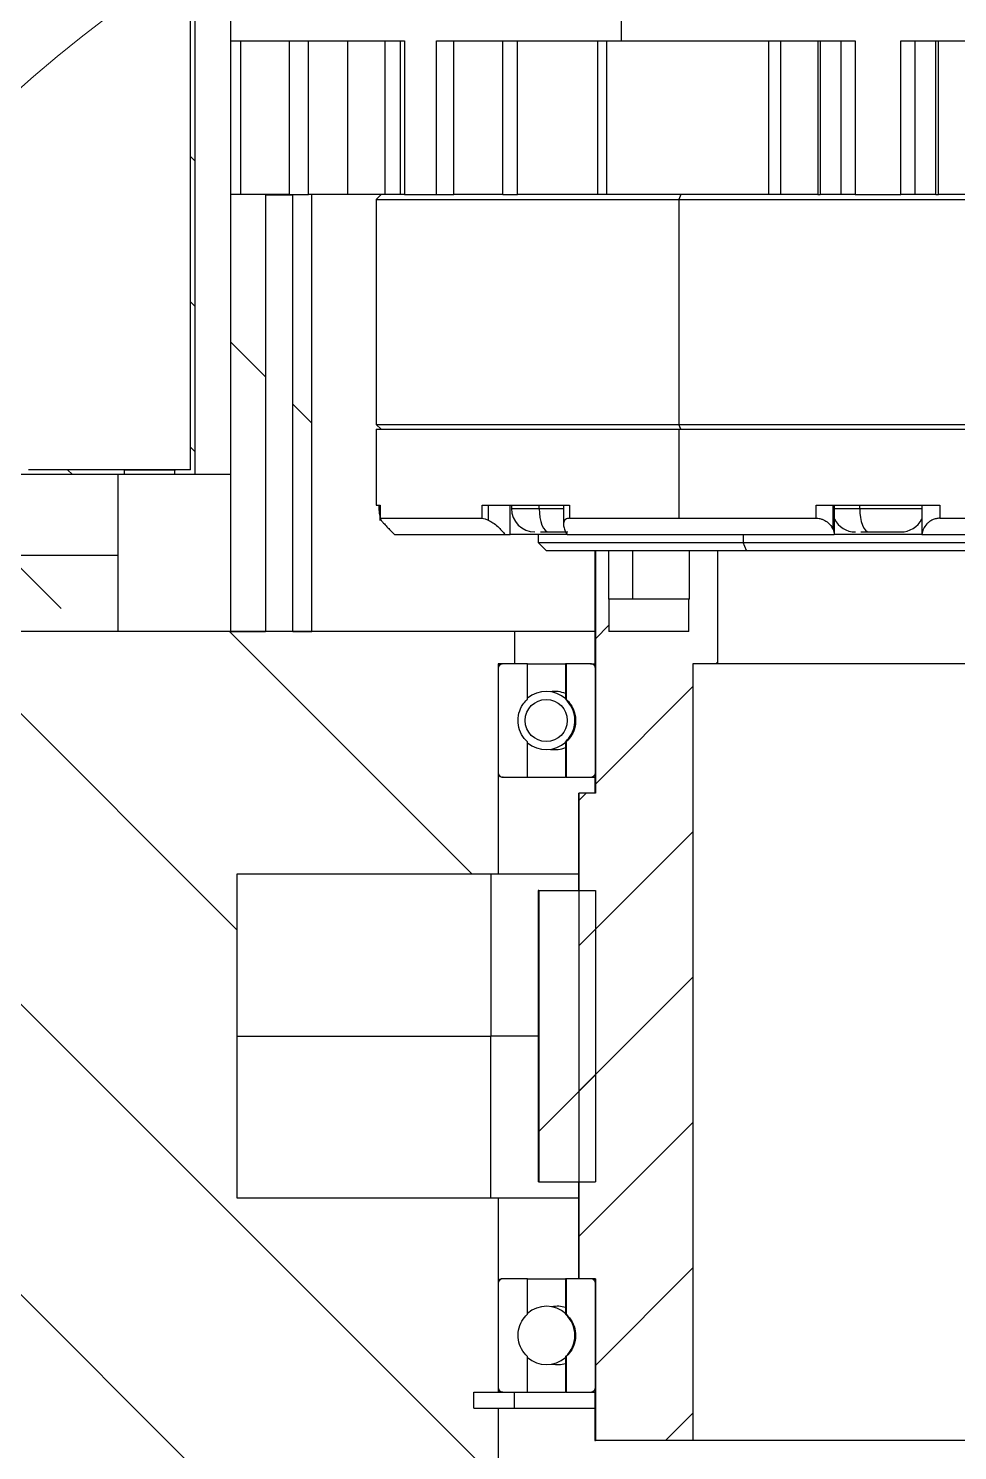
# Model space of a CAD drawing. Header units: millimetres. Extents: x 2 to 1187, y 2 to 839.
# Drawn here: x 290.98 to 305.33, y 449.22 to 471.19 of the extents above; entities that cross this region are included whole.
import ezdxf

# ---------------------------------------------------------------- set-up
doc = ezdxf.new("R2010")
doc.units = ezdxf.units.MM

# ---------------------------------------------------------------- blocks, each defined once
blk = doc.blocks.new('SW_HATCH_1')
at = {"color": 0, "linetype": 'Continuous', "lineweight": 18}
for p, q in [((126.37, -10.491), (126.295, -10.416)), ((126.37, -12.736), (126.295, -12.661)), ((127.455, -13.821), (126.921, -13.287)), ((128.171, -14.537), (127.876, -14.242)), ((126.37, -14.981), (126.295, -14.906)), ((124.474, -15.33), (124.399, -15.255)), ((124.301, -17.402), (122.739, -15.84)), ((127.01, -22.357), (122.409, -17.755)), ((130.649, -21.505), (126.899, -17.755)), ((132.552, -17.868), (132.76, -17.659)), ((134.409, -18.255), (134.435, -18.229)), ((132.552, -20.113), (134.057, -18.607)), ((131.049, -30.885), (120.271, -20.108)), ((132.301, -20.363), (132.409, -20.255)), ((132.301, -22.608), (134.057, -20.852)), ((128.354, -32.68), (117.179, -21.505)), ((132.301, -24.853), (134.057, -23.097)), ((131.675, -25.48), (132.552, -24.603)), ((132.301, -27.098), (134.057, -25.342)), ((132.552, -29.093), (134.057, -27.587)), ((133.634, -30.255), (134.057, -29.832))]:
    blk.add_line(p, q, dxfattribs=at)

msp = doc.modelspace()

# ---------------------------------------------------------------- linework, layer by layer
at = {"color": 7, "linetype": 'Continuous', "lineweight": 25}
for p, q in [((293.5525, 464.3016), (293.5525, 481.8016)), ((293.4729, 480.6266), (293.4729, 464.3766)), ((293.4774, 464.3766), (293.4774, 480.6266)), ((300.1299, 477.2516), (300.1299, 471.0016)), ((294.0979, 472.0016), (294.0979, 468.6266)), ((294.1041, 471.0016), (296.782, 471.0016)), ((294.1041, 468.6266), (294.1041, 471.0016)), ((294.2563, 468.6266), (294.2563, 471.0016)), ((295.0077, 468.6266), (295.0077, 471.0016)), ((295.304, 468.6266), (295.304, 471.0016)), ((295.9026, 471.0016), (295.9026, 468.6266)), ((296.4822, 471.0016), (296.4822, 468.6266)), ((296.7149, 471.0016), (296.7149, 468.6266)), ((296.782, 471.0016), (296.782, 468.6266)), ((297.2805, 468.6266), (297.2805, 471.0016)), ((297.2805, 471.0016), (300.1299, 471.0016)), ((297.5446, 468.6266), (297.5446, 471.0016)), ((298.3015, 468.6266), (298.3015, 471.0016)), ((298.5318, 468.6266), (298.5318, 471.0016)), ((299.7639, 471.0016), (299.7639, 468.6266)), ((299.9047, 471.0016), (299.9047, 468.6266)), ((300.1299, 471.0016), (303.7454, 471.0016)), ((302.4123, 468.6266), (302.4123, 471.0016)), ((302.593, 471.0016), (302.593, 468.6266)), ((303.1654, 471.0016), (303.1654, 468.6266)), ((303.2051, 471.0016), (303.2051, 468.6266)), ((303.5241, 471.0016), (303.5241, 468.6266)), ((303.7454, 471.0016), (303.7454, 468.6266)), ((304.4504, 471.0016), (310.9153, 471.0016)), ((304.4504, 468.6266), (304.4504, 471.0016)), ((304.6717, 468.6266), (304.6717, 471.0016)), ((304.9907, 468.6266), (304.9907, 471.0016)), ((305.0304, 468.6266), (305.0304, 471.0016)), ((294.0979, 468.6266), (294.0979, 461.8766)), ((294.1027, 468.6266), (294.0979, 468.6266)), ((294.0979, 468.6266), (294.1041, 468.6266)), ((294.1027, 461.8766), (294.1027, 468.6266)), ((294.2563, 468.6266), (294.1041, 468.6266)), ((295.0077, 468.6266), (294.2563, 468.6266)), ((295.0582, 468.6203), (294.6376, 468.6203)), ((294.6376, 468.6203), (294.6376, 461.8766)), ((295.0077, 468.6266), (295.304, 468.6266)), ((295.0582, 461.8766), (295.0582, 468.6203)), ((295.9026, 468.6266), (295.304, 468.6266)), ((295.3534, 461.8766), (295.3534, 468.6266)), ((296.4822, 468.6266), (295.9026, 468.6266)), ((296.4229, 468.6266), (296.3479, 468.5516)), ((296.3479, 468.5516), (296.3479, 465.0766)), ((296.3479, 468.5516), (301.0227, 468.5516)), ((296.7149, 468.6266), (296.4822, 468.6266)), ((296.782, 468.6266), (296.7149, 468.6266)), ((296.782, 468.6266), (297.2805, 468.6266)), ((297.2805, 468.6266), (297.5446, 468.6266)), ((298.3015, 468.6266), (297.5446, 468.6266)), ((298.3015, 468.6266), (298.5318, 468.6266)), ((299.7639, 468.6266), (298.5318, 468.6266)), ((299.9047, 468.6266), (299.7639, 468.6266)), ((302.4123, 468.6266), (299.9047, 468.6266)), ((301.0525, 468.6266), (301.0227, 468.5516)), ((301.0227, 468.5516), (301.0227, 465.0766)), ((301.0227, 468.5516), (311.8479, 468.5516)), ((302.593, 468.6266), (302.4123, 468.6266)), ((303.1654, 468.6266), (302.593, 468.6266)), ((303.1654, 468.6266), (303.2051, 468.6266)), ((303.5241, 468.6266), (303.2051, 468.6266)), ((303.7454, 468.6266), (303.5241, 468.6266)), ((303.7454, 468.6266), (304.4504, 468.6266)), ((304.6717, 468.6266), (304.4504, 468.6266)), ((304.9907, 468.6266), (304.6717, 468.6266)), ((304.9907, 468.6266), (305.0304, 468.6266)), ((305.7835, 468.6266), (305.0304, 468.6266)), ((296.3479, 465.0766), (296.4229, 465.0016)), ((296.3479, 465.0766), (301.0227, 465.0766)), ((296.3479, 465.0016), (296.3479, 463.8266)), ((296.3479, 465.0016), (301.0227, 465.0016)), ((301.0525, 465.0016), (301.0227, 465.0766)), ((301.0227, 465.0766), (311.8479, 465.0766)), ((301.0227, 465.0016), (301.0227, 463.6266)), ((301.0227, 465.0016), (311.8479, 465.0016)), ((292.456, 464.3016), (289.8013, 464.3016)), ((292.448, 464.3766), (290.9766, 464.3766)), ((292.3599, 461.8766), (292.3599, 464.3016)), ((292.448, 464.3766), (292.456, 464.3703)), ((293.2477, 464.3766), (292.448, 464.3766)), ((292.456, 464.3703), (292.456, 464.3016)), ((293.2398, 464.3703), (292.456, 464.3703)), ((293.2398, 464.3016), (292.456, 464.3016)), ((293.2398, 464.3703), (293.2477, 464.3766)), ((293.2398, 464.3016), (293.2398, 464.3703)), ((293.5525, 464.3016), (293.2398, 464.3016)), ((293.4774, 464.3766), (293.2477, 464.3766)), ((294.0979, 464.3016), (293.5525, 464.3016)), ((296.3479, 463.8266), (296.407, 463.8266)), ((296.3854, 463.8266), (296.3854, 463.7766)), ((296.4051, 463.8266), (296.4051, 463.5916)), ((296.407, 463.8266), (296.407, 463.6266)), ((297.9842, 463.8266), (299.3351, 463.8266)), ((297.9842, 463.6266), (297.9842, 463.8266)), ((298.0822, 463.5968), (298.0822, 463.8266)), ((298.4172, 463.3766), (298.4172, 463.8266)), ((298.4356, 463.8266), (298.4356, 463.7766)), ((298.8654, 463.7766), (298.8654, 463.8266)), ((299.2387, 463.8266), (299.2387, 463.5309)), ((299.3351, 463.8266), (299.3351, 463.6266)), ((303.1427, 463.8266), (305.0531, 463.8266)), ((303.1427, 463.6266), (303.1427, 463.8266)), ((303.403, 463.4505), (303.403, 463.8266)), ((303.4235, 463.3766), (303.4235, 463.8266)), ((303.8152, 463.7766), (303.8152, 463.8266)), ((304.7723, 463.8266), (304.7723, 463.3766)), ((305.0531, 463.8266), (305.0531, 463.6266)), ((296.3854, 463.7766), (296.4051, 463.7766)), ((296.407, 463.6266), (297.9842, 463.6266)), ((298.4356, 463.7766), (298.8654, 463.7766)), ((298.8654, 463.7766), (299.2387, 463.7766)), ((299.3351, 463.6266), (301.0227, 463.6266)), ((301.0227, 463.6266), (303.1427, 463.6266)), ((303.4235, 463.7766), (303.8152, 463.7766)), ((303.8152, 463.7766), (304.7723, 463.7766)), ((305.0531, 463.6266), (308.8607, 463.6266)), ((296.6284, 463.3766), (298.3383, 463.3766)), ((298.3383, 463.3766), (298.4172, 463.3766)), ((299.2972, 463.3766), (298.4172, 463.3766)), ((298.8479, 463.3766), (298.8479, 463.2516)), ((299.2941, 463.3766), (303.4221, 463.3766)), ((302.0147, 463.3766), (302.0147, 463.2516)), ((303.4235, 463.3766), (303.4221, 463.3766)), ((304.4054, 463.3766), (303.4235, 463.3766)), ((304.7737, 463.3766), (304.4054, 463.3766)), ((304.7737, 463.3766), (304.7723, 463.3766)), ((304.7737, 463.3766), (308.9017, 463.3766)), ((298.8479, 463.2516), (298.9729, 463.1266)), ((298.8479, 463.2516), (302.0147, 463.2516)), ((302.0643, 463.1266), (302.0147, 463.2516)), ((302.0147, 463.2516), (309.3479, 463.2516)), ((292.3599, 463.0516), (289.8013, 463.0516)), ((298.9729, 463.1266), (302.0643, 463.1266)), ((299.7229, 463.1266), (299.7229, 461.3386)), ((299.7339, 463.1266), (299.7339, 459.3766)), ((299.9342, 463.1266), (299.9342, 462.3766)), ((300.3112, 462.3766), (300.3112, 463.1266)), ((301.1842, 462.3766), (301.1842, 463.1266)), ((301.6173, 463.1266), (301.6173, 461.3766)), ((302.0643, 463.1266), (309.2229, 463.1266)), ((300.3112, 462.3766), (299.9342, 462.3766)), ((299.9423, 462.3766), (299.9423, 461.8766)), ((301.1842, 462.3766), (300.3112, 462.3766)), ((301.1761, 461.8766), (301.1761, 462.3766)), ((298.4815, 461.8766), (287.4535, 461.8766)), ((294.1027, 461.8766), (294.6376, 461.8766)), ((295.0582, 461.8766), (295.3534, 461.8766)), ((298.4815, 461.8766), (298.4815, 461.3766)), ((299.7229, 461.8766), (298.4815, 461.8766)), ((301.1761, 461.8766), (299.9423, 461.8766)), ((298.4815, 461.3766), (298.2311, 461.3766)), ((298.2311, 461.3766), (298.2311, 458.1266)), ((298.2311, 461.3016), (298.2311, 459.7016)), ((298.6818, 461.3766), (298.3062, 461.3766)), ((298.6818, 460.8285), (298.6818, 461.3766)), ((298.6818, 461.3766), (299.2729, 461.3766)), ((299.2729, 461.3766), (299.2729, 460.837)), ((299.2829, 461.3766), (299.2729, 461.3766)), ((299.6587, 461.3766), (299.2829, 461.3766)), ((299.2829, 461.3766), (299.2829, 460.8285)), ((299.6587, 461.3766), (299.7229, 461.3766)), ((299.7339, 459.7016), (299.7339, 461.3016)), ((301.6173, 461.3766), (301.2397, 461.3766)), ((301.2397, 461.3766), (301.2397, 449.3766)), ((306.5785, 461.3766), (301.6173, 461.3766)), ((299.2734, 460.8285), (299.2731, 460.8331)), ((299.2829, 460.8285), (299.2734, 460.8285)), ((298.6818, 459.6266), (298.6818, 460.1746)), ((299.2729, 460.1661), (299.2729, 459.6266)), ((299.2829, 460.1746), (299.2734, 460.1746)), ((299.2829, 460.1746), (299.2829, 459.6266)), ((299.7229, 459.6643), (299.7229, 459.3766)), ((298.3062, 459.6266), (298.2979, 459.6266)), ((298.3062, 459.6266), (298.6818, 459.6266)), ((298.6818, 459.6266), (299.2729, 459.6266)), ((299.2829, 459.6266), (299.2729, 459.6266)), ((299.2829, 459.6266), (299.6587, 459.6266)), ((299.6587, 459.6266), (299.7229, 459.6266)), ((299.4729, 459.3766), (299.4729, 457.8766)), ((299.4729, 459.3766), (299.4833, 459.3766)), ((299.4833, 451.8766), (299.4833, 459.3766)), ((299.7339, 459.3766), (299.4833, 459.3766)), ((298.2311, 458.1266), (294.1926, 458.1266)), ((294.1926, 458.1266), (294.1926, 453.1266)), ((298.1183, 458.1266), (298.1183, 455.6266)), ((299.4729, 458.1266), (298.2311, 458.1266)), ((298.8479, 457.8766), (298.8479, 453.3766)), ((298.8571, 457.8766), (298.8479, 457.8766)), ((298.8571, 457.8766), (298.8571, 453.3766)), ((298.8571, 457.8766), (299.7339, 457.8766)), ((299.7339, 457.8766), (299.7339, 453.3766)), ((294.1926, 455.6266), (298.1183, 455.6266)), ((294.1926, 455.6266), (298.1183, 455.6266)), ((298.8479, 455.6266), (298.1183, 455.6266)), ((298.1183, 453.1266), (298.1183, 455.6266)), ((298.8571, 453.3766), (298.8479, 453.3766)), ((298.8571, 453.3766), (299.7339, 453.3766)), ((299.4729, 453.3766), (299.4729, 451.8766)), ((294.1926, 453.1266), (298.2311, 453.1266)), ((298.2311, 453.1266), (298.2311, 450.1266)), ((298.2311, 453.1266), (299.4729, 453.1266)), ((298.2311, 451.8016), (298.2311, 450.2016)), ((298.3062, 451.8766), (298.2979, 451.8766)), ((298.6818, 451.8766), (298.3062, 451.8766)), ((298.6818, 451.3285), (298.6818, 451.8766)), ((298.6818, 451.8766), (299.2729, 451.8766)), ((299.2729, 451.8766), (299.2729, 451.3285)), ((299.2829, 451.8766), (299.2729, 451.8766)), ((299.2829, 451.8766), (299.2829, 451.3285)), ((299.6587, 451.8766), (299.2829, 451.8766)), ((299.7339, 451.8766), (299.4833, 451.8766)), ((299.7229, 451.8766), (299.7229, 451.839)), ((299.7339, 451.8766), (299.7339, 449.3766)), ((299.7339, 450.2016), (299.7339, 451.8016)), ((299.2829, 451.3285), (299.2729, 451.3285)), ((298.6818, 450.1266), (298.6818, 450.6746)), ((299.2729, 450.6746), (299.2729, 450.1266)), ((299.2829, 450.6746), (299.2729, 450.6746)), ((299.2829, 450.6746), (299.2829, 450.1266)), ((297.8556, 449.8766), (297.8556, 450.1266)), ((297.8556, 450.1266), (298.4815, 450.1266)), ((297.8556, 450.1266), (298.2311, 450.1266)), ((298.3062, 450.1266), (298.6818, 450.1266)), ((298.4815, 449.8766), (298.4815, 450.1266)), ((298.6818, 450.1266), (299.2729, 450.1266)), ((299.2829, 450.1266), (299.2729, 450.1266)), ((299.2829, 450.1266), (299.6587, 450.1266)), ((299.6587, 450.1266), (299.7229, 450.1266)), ((299.7229, 450.1634), (299.7229, 449.3766)), ((297.8556, 449.8766), (298.4815, 449.8766)), ((297.8556, 449.8766), (298.2311, 449.8766)), ((298.2311, 449.8766), (298.2311, 446.9516)), ((298.4815, 449.8766), (299.7229, 449.8766)), ((299.7229, 449.3766), (299.7339, 449.3766)), ((301.2397, 449.3766), (299.7339, 449.3766)), ((306.9561, 449.3766), (301.2397, 449.3766))]:
    msp.add_line(p, q, dxfattribs=at)
at = {"color": 7, "linetype": 'Continuous', "lineweight": 25, "flags": 128}
for points in [[(296.3854, 463.7766), (296.3924, 463.7058), (296.4051, 463.6587)], [(298.8654, 463.7766), (298.8682, 463.7058), (298.8764, 463.6378), (298.8897, 463.5752), (298.9076, 463.5202), (298.9294, 463.4751), (298.9542, 463.4416), (298.9812, 463.421), (299.0093, 463.4141)], [(303.8152, 463.7766), (303.8179, 463.7058), (303.8261, 463.6378), (303.8394, 463.5752), (303.8573, 463.5202), (303.8791, 463.4751), (303.904, 463.4416), (303.931, 463.421), (303.959, 463.4141)]]:
    msp.add_lwpolyline(points, dxfattribs=at)
at = {"color": 7, "linetype": 'Continuous', "lineweight": 18}
msp.add_circle((304.0979, 455.3766), 19.9348, dxfattribs=at)
at = {"color": 7, "linetype": 'Continuous', "lineweight": 25}
msp.add_circle((298.9729, 460.5016), 0.3257, dxfattribs=at)
for centre, radius, start, end in [((298.7981, 463.7766), 0.3625, 180, 270), ((303.7479, 463.7766), 0.3625, 206.49973, 270), ((304.4479, 463.7766), 0.3625, 270, 333.50027), ((298.2979, 461.3016), 0.075, 90, 152.93912), ((298.9729, 460.5016), 0.45, 47.79907, 130.30864), ((299.1014, 460.5016), 0.45, 67.59671, 98.20826), ((298.9729, 460.5016), 0.45, 229.69137, 312.15586), ((299.1014, 460.5016), 0.45, 261.79174, 292.40329), ((298.2979, 459.7016), 0.075, 207.06088, 270), ((298.2979, 451.8016), 0.075, 90, 152.93912), ((298.9761, 451.0016), 0.45, 47.85563, 130.84791), ((299.1449, 451.0016), 0.45, 73.47846, 100.81107), ((298.9729, 451.0016), 0.4437, 312.53624, 47.46377), ((298.9761, 451.0016), 0.45, 229.15209, 310.62463), ((299.1449, 451.0016), 0.45, 259.18893, 286.52154), ((298.2979, 450.2016), 0.075, 207.06088, 270)]:
    msp.add_arc(centre, radius, start, end, dxfattribs=at)
for points, knots in [([(296.407, 463.6266), (296.4059, 463.6248), (296.4038, 463.6213), (296.4183, 463.6025), (296.4256, 463.5931)], [0, 0, 0, 0, 0.4990161, 1, 1, 1, 1]), ([(296.4256, 463.5931), (296.4369, 463.5797), (296.4606, 463.5515), (296.5286, 463.4782), (296.5888, 463.4168), (296.6284, 463.3766)], [0, 0, 0, 0, 0.2393528, 0.5009126, 1, 1, 1, 1]), ([(297.9842, 463.6266), (297.9982, 463.6251), (298.0273, 463.6222), (298.0635, 463.6055), (298.0822, 463.5968)], [0, 0, 0, 0, 0.48218436, 1, 1, 1, 1]), ([(298.0822, 463.5968), (298.1044, 463.584), (298.1534, 463.556), (298.247, 463.4818), (298.3024, 463.4179), (298.3383, 463.3766)], [0, 0, 0, 0, 0.2277375, 0.5008635, 1, 1, 1, 1]), ([(299.3351, 463.6266), (299.3231, 463.6257), (299.2987, 463.624), (299.2629, 463.6061), (299.2385, 463.5681), (299.2364, 463.5092), (299.2516, 463.4652), (299.2592, 463.4432)], [0, 0, 0, 0, 0.1232449, 0.2504604, 0.4996276, 0.7500009, 1, 1, 1, 1]), ([(303.1427, 463.6266), (303.158, 463.6257), (303.1893, 463.6241), (303.2495, 463.6073), (303.3142, 463.5709), (303.3708, 463.5143), (303.3922, 463.4718), (303.403, 463.4505)], [0, 0, 0, 0, 0.1226984, 0.2504286, 0.4996475, 0.7498765, 1, 1, 1, 1]), ([(305.0531, 463.6266), (305.033, 463.6251), (304.9929, 463.6223), (304.9375, 463.6022), (304.8894, 463.5741), (304.8373, 463.5284), (304.791, 463.4615), (304.7795, 463.4049), (304.7737, 463.3766)], [0, 0, 0, 0, 0.1249308, 0.2497816, 0.370553, 0.5000223, 0.7498812, 1, 1, 1, 1]), ([(298.8826, 463.4141), (298.8958, 463.4141), (298.9288, 463.4141), (298.9791, 463.4141), (299.0093, 463.4141)], [0, 0, 0, 0, 0.39888273, 1, 1, 1, 1]), ([(299.0093, 463.4141), (299.0407, 463.4141), (299.1118, 463.4141), (299.2175, 463.4141), (299.28, 463.4141), (299.3044, 463.4141)], [0, 0, 0, 0, 0.3251678, 0.7364761, 1, 1, 1, 1]), ([(299.2592, 463.4432), (299.2647, 463.4309), (299.2745, 463.4088), (299.2881, 463.3864), (299.2941, 463.3766)], [0, 0, 0, 0, 0.55897955, 1, 1, 1, 1]), ([(303.403, 463.4505), (303.408, 463.4369), (303.4171, 463.4124), (303.4205, 463.3875), (303.4221, 463.3766)], [0, 0, 0, 0, 0.55885624, 1, 1, 1, 1]), ([(303.8323, 463.4141), (303.8455, 463.4141), (303.8786, 463.4141), (303.9288, 463.4141), (303.959, 463.4141)], [0, 0, 0, 0, 0.3988827, 1, 1, 1, 1]), ([(303.959, 463.4141), (303.9905, 463.4141), (304.0618, 463.4141), (304.1727, 463.4141), (304.2769, 463.4141), (304.3631, 463.4141), (304.4232, 463.4141), (304.4506, 463.4141), (304.4457, 463.4141), (304.4449, 463.4141)], [0, 0, 0, 0, 0.143951, 0.3260361, 0.4699871, 0.6287393, 0.7960789, 0.9634185, 1, 1, 1, 1]), ([(298.3062, 461.3766), (298.3004, 461.3762), (298.2862, 461.3752), (298.265, 461.3659), (298.246, 461.3487), (298.2335, 461.3263), (298.2319, 461.3097), (298.2311, 461.3016)], [0, 0, 0, 0, 0.14735042, 0.36248881, 0.57749201, 0.7922244, 1, 1, 1, 1]), ([(299.7339, 461.3016), (299.7337, 461.3059), (299.7332, 461.3154), (299.7281, 461.3328), (299.7164, 461.3519), (299.6965, 461.368), (299.676, 461.3756), (299.6632, 461.3763), (299.6587, 461.3766)], [0, 0, 0, 0, 0.11023435, 0.24333571, 0.45765014, 0.67194925, 0.88662875, 1, 1, 1, 1]), ([(298.6818, 460.1746), (298.6742, 460.1818), (298.6307, 460.2235), (298.5688, 460.3173), (298.5308, 460.4641), (298.5439, 460.6153), (298.5985, 460.7362), (298.6531, 460.8018), (298.6788, 460.8257), (298.6818, 460.8285)], [0, 0, 0, 0, 0.0429029, 0.2466333, 0.4500394, 0.6532191, 0.8563457, 0.9830282, 1, 1, 1, 1]), ([(299.2734, 460.1746), (299.3069, 460.2119), (299.3737, 460.2866), (299.42, 460.4328), (299.4178, 460.5835), (299.3686, 460.724), (299.3042, 460.7948), (299.2734, 460.8285)], [0, 0, 0, 0, 0.2034953, 0.4070904, 0.6106819, 0.8142716, 1, 1, 1, 1]), ([(299.2829, 460.8285), (299.2983, 460.8131), (299.3359, 460.7756), (299.3916, 460.6883), (299.4316, 460.5614), (299.4257, 460.4104), (299.3748, 460.2741), (299.3119, 460.206), (299.2829, 460.1746)], [0, 0, 0, 0, 0.0891152, 0.2171153, 0.4201102, 0.6231103, 0.8260244, 1, 1, 1, 1]), ([(299.2731, 460.17), (299.2731, 460.1687), (299.2729, 460.1659), (299.2732, 460.1715), (299.2734, 460.1746)], [0, 0, 0, 0, 0.452471, 1, 1, 1, 1]), ([(298.2311, 459.7016), (298.2319, 459.6933), (298.2335, 459.6766), (298.2462, 459.6542), (298.2651, 459.6371), (298.2863, 459.6279), (298.3005, 459.6269), (298.3062, 459.6266)], [0, 0, 0, 0, 0.21021087, 0.42447087, 0.63890503, 0.85362376, 1, 1, 1, 1]), ([(299.6587, 459.6266), (299.6624, 459.6267), (299.6746, 459.6273), (299.6945, 459.634), (299.715, 459.6496), (299.7272, 459.6685), (299.733, 459.6864), (299.7336, 459.6966), (299.7339, 459.7016)], [0, 0, 0, 0, 0.09415924, 0.30946085, 0.52463803, 0.73939906, 0.87370411, 1, 1, 1, 1]), ([(298.3062, 451.8766), (298.3046, 451.8765), (298.2946, 451.8763), (298.2763, 451.8719), (298.2546, 451.858), (298.2389, 451.8378), (298.2319, 451.8177), (298.2313, 451.8055), (298.2311, 451.8016)], [0, 0, 0, 0, 0.0409634, 0.2560694, 0.4711352, 0.6859848, 0.9005387, 1, 1, 1, 1]), ([(299.7339, 451.8016), (299.7333, 451.8087), (299.732, 451.8242), (299.7209, 451.8462), (299.7028, 451.864), (299.6809, 451.8748), (299.6656, 451.876), (299.6587, 451.8766)], [0, 0, 0, 0, 0.1819876, 0.3959393, 0.6101052, 0.8247687, 1, 1, 1, 1]), ([(298.6818, 450.6746), (298.6483, 450.7119), (298.5814, 450.7864), (298.535, 450.9326), (298.5371, 451.0832), (298.5863, 451.2238), (298.6509, 451.2946), (298.6818, 451.3285)], [0, 0, 0, 0, 0.2033893, 0.4068864, 0.6102022, 0.8134246, 1, 1, 1, 1]), ([(299.2829, 451.3285), (299.3164, 451.2913), (299.3833, 451.2167), (299.4298, 451.0705), (299.4276, 450.92), (299.3785, 450.7794), (299.3139, 450.7085), (299.2829, 450.6746)], [0, 0, 0, 0, 0.2033853, 0.4068822, 0.6101085, 0.8131829, 1, 1, 1, 1]), ([(298.2311, 450.2016), (298.2317, 450.1944), (298.233, 450.1788), (298.2442, 450.1569), (298.2623, 450.139), (298.2841, 450.1283), (298.2994, 450.1271), (298.3062, 450.1266)], [0, 0, 0, 0, 0.1822774, 0.3965392, 0.6109178, 0.8255727, 1, 1, 1, 1]), ([(299.6587, 450.1266), (299.6603, 450.1266), (299.6703, 450.1268), (299.6887, 450.1312), (299.7104, 450.1451), (299.7262, 450.1653), (299.7332, 450.1854), (299.7337, 450.1977), (299.7339, 450.2016)], [0, 0, 0, 0, 0.0404249, 0.2558301, 0.4711967, 0.6862069, 0.9006966, 1, 1, 1, 1])]:
    msp.add_open_spline(points, degree=3, knots=knots, dxfattribs=at)

# ---------------------------------------------------------------- block references
at = {"color": 7, "linetype": 'Continuous', "lineweight": 18}
msp.add_blockref('SW_HATCH_1', (167.1822, 479.6319), dxfattribs=at)

doc.saveas('drawing.dxf')
